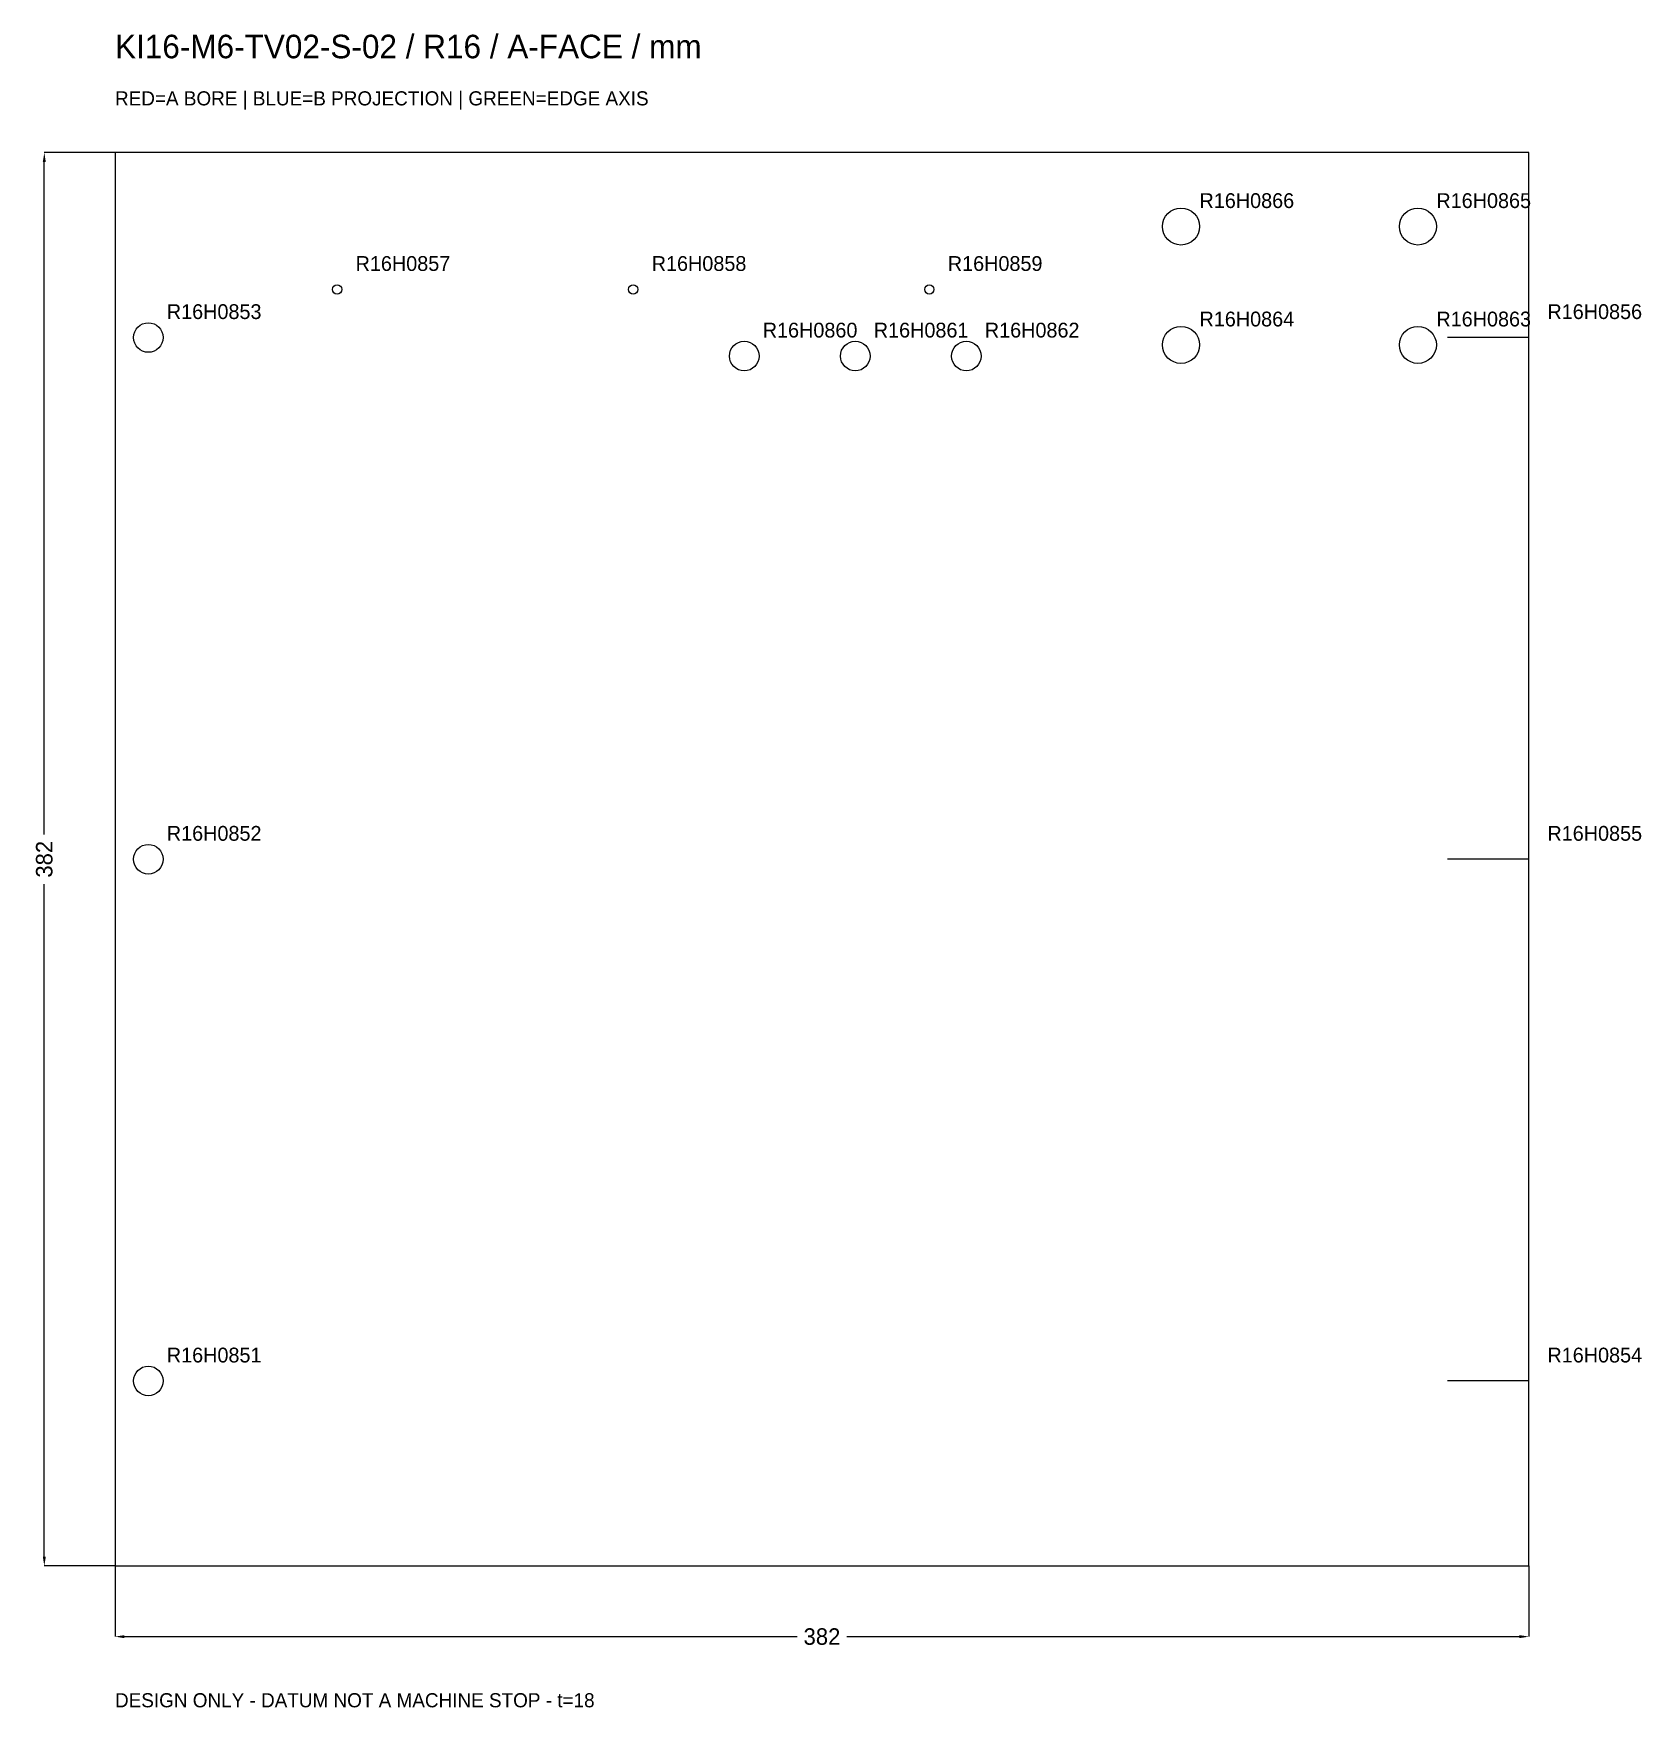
# Model space of a CAD drawing. Header units: millimetres. Extents: x -22 to 412, y -38 to 414.
import ezdxf

# ---------------------------------------------------------------- set-up
doc = ezdxf.new("R2010")
doc.units = ezdxf.units.MM
for name, color, linetype in [('BORE_A', 1, 'Continuous'), ('CONTOUR', 7, 'Continuous'), ('EDGE_BORE', 3, 'Continuous'), ('TEXT', 7, 'Continuous')]:
    doc.layers.add(name, color=color, linetype=linetype)
doc.dimstyles.get("Standard").update_dxf_attribs({"dimtxt": 2.5, "dimasz": 2.5, "dimexe": 1.25, "dimexo": 0.625, "dimtad": 1, "dimcen": 2.5, "dimazin": 3, "dimtfac": 1, "dimtmove": 0, "dimatfit": 3})

# ---------------------------------------------------------------- blocks, each defined once
blk = doc.blocks.new('_CLOSEDFILLED')
at = {"color": 0, "linetype": 'BYBLOCK'}
blk.add_solid([(-1, 0.16), (0, 0), (-1, -0.16)], dxfattribs=at)
blk = doc.blocks.new('*D1')
at = {"color": 2}
for p, q in [((0, 0), (0, -19.1)), ((382, 0), (382, -19.1)), ((2.55, -19.1), (184.31, -19.1)), ((197.68, -19.1), (379.45, -19.1))]:
    blk.add_line(p, q, dxfattribs=at)
at = {"layer": 'Defpoints'}
for p in [(0, 0), (382, 0), (0, -19.1)]:
    blk.add_point(p, dxfattribs=at)
at = {"color": 2, "xscale": 2.546666666666667, "yscale": 2.546666666666667, "rotation": 180}
blk.add_blockref('_CLOSEDFILLED', (0, -19.1), dxfattribs=at)
at = {"color": 2, "xscale": 2.546666666666667, "yscale": 2.546666666666667}
blk.add_blockref('_CLOSEDFILLED', (382, -19.1), dxfattribs=at)
at = {"color": 7, "insert": (191, -19.1), "char_height": 4.457, "attachment_point": 5}
blk.add_mtext('382', dxfattribs=at)
blk = doc.blocks.new('*D2')
at = {"color": 2}
for p, q in [((0, 382), (-19.1, 382)), ((-19.1, 197.68), (-19.1, 379.45)), ((-19.1, 2.55), (-19.1, 184.31)), ((0, 0), (-19.1, 0))]:
    blk.add_line(p, q, dxfattribs=at)
at = {"layer": 'Defpoints'}
for p in [(0, 382), (-19.1, 0), (0, 0)]:
    blk.add_point(p, dxfattribs=at)
at = {"color": 2, "xscale": 2.546666666666667, "yscale": 2.546666666666667}
for p, rotation in [((-19.1, 382), 90), ((-19.1, 0), 270)]:
    blk.add_blockref('_CLOSEDFILLED', p, dxfattribs=dict(at, rotation=rotation))
at = {"color": 7, "insert": (-19.1, 191), "char_height": 4.457, "attachment_point": 5, "rotation": 90}
blk.add_mtext('382', dxfattribs=at)

msp = doc.modelspace()

# ---------------------------------------------------------------- linework, layer by layer
at = {"layer": 'BORE_A'}
for centre, radius in [((288, 362), 5), ((352, 362), 5), ((60, 345), 1.25), ((140, 345), 1.25), ((220, 345), 1.25), ((9, 332), 4), ((288, 330), 5), ((352, 330), 5), ((170, 327), 4), ((200, 327), 4), ((230, 327), 4), ((9, 191), 4), ((9, 50), 4)]:
    msp.add_circle(centre, radius, dxfattribs=at)
at = {"layer": 'CONTOUR'}
msp.add_lwpolyline([(0, 0), (382, 0), (382, 382), (0, 382)], close=True, dxfattribs=at)
at = {"layer": 'EDGE_BORE'}
for p, q in [((382, 332), (360, 332)), ((382, 191), (360, 191)), ((382, 50), (360, 50))]:
    msp.add_line(p, q, dxfattribs=at)

# ---------------------------------------------------------------- texts
at = {"layer": 'TEXT'}
for s, height, p in [('KI16-M6-TV02-S-02 / R16 / A-FACE / mm', 6.36667, (0, 407.467)), ('RED=A BORE | BLUE=B PROJECTION | GREEN=EDGE AXIS', 3.82, (0, 394.733)), ('R16H0866', 4, (293, 367)), ('R16H0865', 4, (357, 367)), ('R16H0857', 4, (65, 350)), ('R16H0858', 4, (145, 350)), ('R16H0859', 4, (225, 350)), ('R16H0853', 4, (14, 337)), ('R16H0856', 4, (387, 337)), ('R16H0860', 4, (175, 332)), ('R16H0861', 4, (205, 332)), ('R16H0862', 4, (235, 332)), ('R16H0864', 4, (293, 335)), ('R16H0863', 4, (357, 335)), ('R16H0852', 4, (14, 196)), ('R16H0855', 4, (387, 196)), ('R16H0851', 4, (14, 55)), ('R16H0854', 4, (387, 55)), ('DESIGN ONLY - DATUM NOT A MACHINE STOP - t=18', 3.82, (0, -38.2))]:
    msp.add_text(s, height=height, dxfattribs=at).set_placement(p)

# ---------------------------------------------------------------- dimensions: what is measured, and where the dimension line sits
dim = msp.add_linear_dim(base=(-19.1, 0), p1=(0, 0), p2=(0, 382), angle=90, dimstyle='Standard', override={"dimtxt": 4.456667, "dimasz": 2.546667, "dimdec": 2, "dimclrd": 2, "dimclre": 2, "dimclrt": 7})
dim.commit()
dim.dimension.update_dxf_attribs({"geometry": '*D2', "text_midpoint": (-19.1, 191)})
dim = msp.add_linear_dim(base=(0, -19.1), p1=(0, 0), p2=(382, 0), dimstyle='Standard', override={"dimtxt": 4.456667, "dimasz": 2.546667, "dimdec": 2, "dimclrd": 2, "dimclre": 2, "dimclrt": 7})
dim.commit()
dim.dimension.update_dxf_attribs({"geometry": '*D1', "text_midpoint": (191, -19.1)})

doc.saveas('drawing.dxf')
